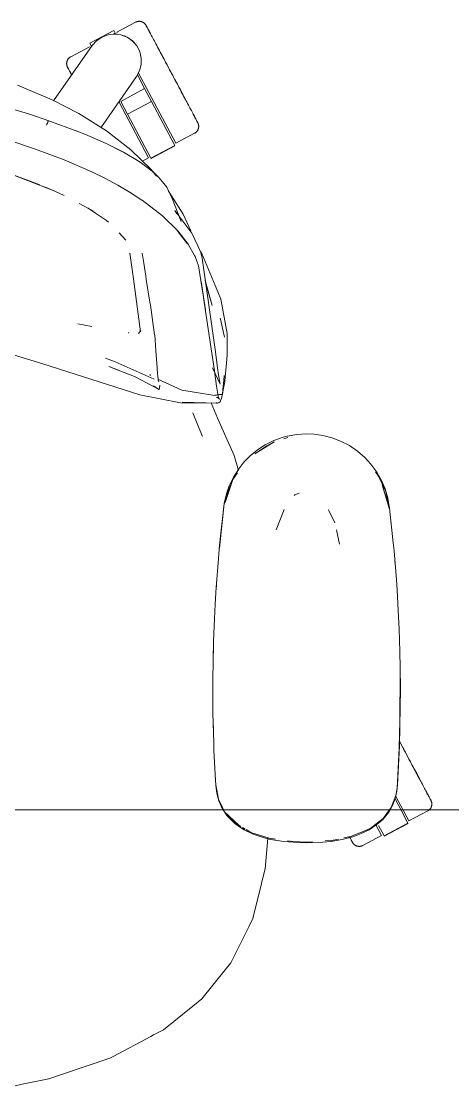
# Model space of a CAD drawing. Header units: millimetres. Extents: x 155927 to 317870, y -36033 to 97293.
# Drawn here: x 172136 to 172359, y 24986 to 25535 of the extents above; entities that cross this region are included whole.
import ezdxf

# ---------------------------------------------------------------- set-up
doc = ezdxf.new("R2010")
doc.units = ezdxf.units.MM
doc.header["$MEASUREMENT"] = 0
doc.layers.add('G-IMPT', color=8, linetype='CONTINUOUS', lineweight=9)
doc.layers.add('I-FURN', color=8, linetype='CONTINUOUS', lineweight=9)

msp = doc.modelspace()

# ---------------------------------------------------------------- linework, layer by layer
at = {"layer": 'G-IMPT'}
for p, q in [((172133.73, 25502.47), (172151.71, 25494.95)), ((172108.65, 25496.62), (172139.48, 25487.68)), ((172165.48, 25487.86), (172151.71, 25494.95)), ((172139.48, 25487.68), (172143.09, 25486.48)), ((172150.02, 25484.08), (172143.09, 25486.48)), ((172149.24, 25482.85), (172149.62, 25483.67)), ((172149.24, 25482.85), (172149.52, 25483.49)), ((172149.52, 25483.49), (172149.62, 25483.67)), ((172149.89, 25484.08), (172149.62, 25483.67)), ((172149.62, 25483.67), (172149.84, 25484.07)), ((172149.89, 25484.08), (172149.84, 25484.07)), ((172150.02, 25484.11), (172149.89, 25484.08)), ((172149.89, 25484.08), (172150.02, 25484.08)), ((172164.98, 25478.54), (172150.02, 25484.11)), ((172179.78, 25478.89), (172165.48, 25487.86)), ((172149.24, 25482.85), (172148.81, 25481.79)), ((172148.81, 25481.79), (172149.04, 25482.38)), ((172149.24, 25482.85), (172149.04, 25482.38)), ((172168.66, 25477.06), (172164.98, 25478.54)), ((172179.78, 25478.89), (172192.38, 25469.08)), ((172128.22, 25474.38), (172143.13, 25469.37)), ((172179.62, 25472.29), (172168.66, 25477.06)), ((172158.01, 25463.91), (172143.13, 25469.37)), ((172180.06, 25472.07), (172179.62, 25472.29)), ((172179.62, 25472.29), (172188.67, 25467.76)), ((172179.62, 25472.29), (172188.07, 25468.07)), ((172180.06, 25472.07), (172188.67, 25467.76)), ((172188.67, 25467.76), (172188.07, 25468.07)), ((172188.67, 25467.76), (172196.67, 25463.03)), ((172202.67, 25459.12), (172192.38, 25469.08)), ((172158.01, 25463.91), (172172.24, 25457.74)), ((172197.96, 25462.17), (172196.67, 25463.03)), ((172204.09, 25457.45), (172197.96, 25462.17)), ((172126.88, 25457.78), (172145.28, 25450.96)), ((172126.88, 25457.78), (172144.32, 25451.07)), ((172178.96, 25454.35), (172172.24, 25457.74)), ((172205.67, 25455.45), (172202.67, 25459.12)), ((172204.09, 25457.45), (172207.12, 25454.56)), ((172144.32, 25451.07), (172146.05, 25450.4)), ((172153.13, 25447.68), (172146.05, 25450.4)), ((172178.96, 25454.35), (172185.76, 25450.78)), ((172191.98, 25447.01), (172185.76, 25450.78)), ((172210.98, 25449.69), (172207.12, 25454.56)), ((172153.13, 25447.68), (172147.69, 25449.99)), ((172157.98, 25445.49), (172153.13, 25447.68)), ((172191.98, 25447.01), (172198.08, 25443.13)), ((172211.59, 25448.56), (172210.98, 25449.69)), ((172211.59, 25448.56), (172212.77, 25446.12)), ((172212.29, 25447.2), (172211.78, 25447.97)), ((172212.29, 25447.2), (172219.41, 25435.75)), ((172212.77, 25446.12), (172213.84, 25443.89)), ((172165.7, 25441.27), (172173.13, 25437.43)), ((172198.34, 25442.96), (172198.08, 25443.13)), ((172208.77, 25434.94), (172198.34, 25442.96)), ((172218.35, 25431.98), (172213.84, 25443.89)), ((172170.35, 25438.93), (172174.11, 25436.37)), ((172170.35, 25438.93), (172173.13, 25437.43)), ((172174.11, 25436.37), (172174.69, 25435.98)), ((172174.69, 25435.98), (172179.82, 25432.48)), ((172216.67, 25427.2), (172208.77, 25434.94)), ((172215.12, 25437.64), (172224.03, 25425.99)), ((172215.12, 25437.64), (172216.11, 25435.91)), ((172219.41, 25435.75), (172223.39, 25427.12)), ((172179.82, 25432.48), (172180.92, 25431.73)), ((172186.45, 25426.21), (172189.79, 25422.3)), ((172221.77, 25420.46), (172216.37, 25427.41)), ((172216.37, 25427.41), (172219.18, 25423.84)), ((172216.67, 25427.2), (172222.09, 25420.24)), ((172221.77, 25420.46), (172219.18, 25423.84)), ((172224.03, 25425.99), (172227.1, 25419.41)), ((172222.09, 25420.24), (172225.38, 25414.4)), ((172227.1, 25419.41), (172228.67, 25416.05)), ((172193.73, 25402.36), (172191.95, 25415.71)), ((172191.95, 25415.71), (172192.1, 25415.24)), ((172199.09, 25410.55), (172198.34, 25415.62)), ((172225.6, 25413.98), (172225.38, 25414.4)), ((172225.6, 25413.98), (172227.35, 25409.19)), ((172228.38, 25416.66), (172229.15, 25415.49)), ((172229.31, 25413.06), (172228.67, 25416.05)), ((172229.15, 25415.49), (172235.95, 25399.04)), ((172235.99, 25365.84), (172229.31, 25413.06)), ((172199.09, 25410.55), (172200.15, 25403.71)), ((172227.35, 25409.19), (172228.65, 25401.52)), ((172193.73, 25402.36), (172197.47, 25375.02)), ((172200.15, 25403.71), (172200.41, 25402.05)), ((172202.28, 25390.28), (172200.41, 25402.05)), ((172230.95, 25386.36), (172228.65, 25401.52)), ((172230.95, 25386.36), (172228.71, 25400.94)), ((172231.04, 25385.75), (172228.71, 25400.94)), ((172234.44, 25388.64), (172230.93, 25401.58)), ((172234.44, 25388.64), (172231.08, 25400.53)), ((172235.95, 25399.04), (172237.34, 25395.68)), ((172238.93, 25391.82), (172237.34, 25395.68)), ((172202.52, 25388.73), (172202.28, 25390.28)), ((172242.17, 25374.12), (172238.93, 25391.82)), ((172204.73, 25373.51), (172202.52, 25388.73)), ((172231.04, 25385.75), (172235.6, 25354.88)), ((172164.93, 25379.2), (172172.19, 25377.79)), ((172238.72, 25381.56), (172238.56, 25382.14)), ((172240.76, 25372.26), (172238.72, 25381.56)), ((172191.41, 25374.52), (172191.06, 25374.57)), ((172196.35, 25374.17), (172197.6, 25375.73)), ((172197.47, 25375.02), (172197.52, 25375.29)), ((172197.56, 25375.52), (172197.52, 25375.29)), ((172204.73, 25373.51), (172204.74, 25373.43)), ((172204.74, 25373.43), (172205.36, 25365.19)), ((172242.17, 25374.12), (172242.2, 25367.15)), ((172146.82, 25358.48), (172116.84, 25367.66)), ((172206, 25356.34), (172205.36, 25365.19)), ((172235.99, 25365.84), (172237.43, 25355.18)), ((172241.86, 25359.03), (172242.2, 25362.98)), ((172242.2, 25362.98), (172242.2, 25367.15)), ((172146.82, 25358.48), (172197.06, 25342.49)), ((172179.25, 25361.36), (172184.24, 25359.47)), ((172185.87, 25355.17), (172180.98, 25357.19)), ((172180.98, 25357.19), (172186.08, 25355.16)), ((172186.08, 25355.16), (172181.55, 25356.96)), ((172184.24, 25359.47), (172204.4, 25350.54)), ((172241.86, 25359.03), (172241.05, 25349.7)), ((172194.34, 25351.92), (172185.87, 25355.17)), ((172194.34, 25351.92), (172204.45, 25346.64)), ((172202.23, 25352.92), (172202.5, 25352.48)), ((172206, 25356.34), (172206.25, 25352.93)), ((172206.29, 25352.56), (172206.25, 25352.93)), ((172206.29, 25352.56), (172206.58, 25350.1)), ((172234.61, 25356.43), (172238.62, 25347.99)), ((172235.6, 25354.88), (172236.71, 25347.03)), ((172237.64, 25353.88), (172237.43, 25355.18)), ((172238.47, 25348.86), (172237.64, 25353.88)), ((172240.53, 25349.87), (172240.75, 25352.46)), ((172206.91, 25345.29), (172204.2, 25347.13)), ((172206.91, 25345.29), (172204.45, 25346.64)), ((172218.72, 25344.93), (172206.37, 25350.54)), ((172206.58, 25350.1), (172206.6, 25350.04)), ((172206.87, 25349.27), (172206.6, 25350.04)), ((172207.19, 25346), (172207.04, 25345.31)), ((172207.35, 25347.53), (172207.19, 25346)), ((172237.82, 25340.76), (172236.71, 25347.03)), ((172238.62, 25347.99), (172238.47, 25348.86)), ((172240.53, 25349.87), (172240.02, 25345.18)), ((172240.2, 25344.98), (172241.01, 25349.23)), ((172241.05, 25349.7), (172241.01, 25349.23)), ((172197.06, 25342.49), (172218.02, 25338.3)), ((172206.91, 25345.29), (172206.74, 25345.25)), ((172207.04, 25345.31), (172206.91, 25345.29)), ((172218.72, 25344.93), (172235.76, 25342.21)), ((172239.34, 25342.9), (172235.76, 25342.21)), ((172239.34, 25342.9), (172235.8, 25342.27)), ((172235.8, 25342.27), (172239.76, 25342.66)), ((172237.27, 25341.1), (172236.77, 25341.18)), ((172237.27, 25341.1), (172237.81, 25340.78)), ((172237.65, 25341.38), (172238.21, 25340.28)), ((172237.65, 25341.38), (172237.82, 25340.76)), ((172237.81, 25340.78), (172238.21, 25340.28)), ((172239.4, 25341.29), (172238.85, 25339.43)), ((172239.94, 25344.57), (172239.4, 25341.29)), ((172240.2, 25344.98), (172239.76, 25342.66)), ((172239.94, 25344.57), (172240.02, 25345.18)), ((172218.02, 25338.3), (172236.88, 25338.25)), ((172218.9, 25338.73), (172237.35, 25338.15)), ((172218.9, 25338.73), (172236.88, 25338.25)), ((172237.48, 25330.09), (172233.91, 25338.26)), ((172237.47, 25338.12), (172236.6, 25338.31)), ((172236.6, 25338.31), (172236.71, 25338.29)), ((172236.88, 25338.25), (172236.71, 25338.29)), ((172237.35, 25338.15), (172236.88, 25338.25)), ((172237.47, 25338.12), (172238.04, 25338.52)), ((172238.53, 25338.89), (172238.04, 25338.52)), ((172238.53, 25338.89), (172238.85, 25339.43)), ((172224.45, 25333.15), (172229.37, 25321.3)), ((172240.9, 25322.26), (172237.48, 25330.09)), ((172229.48, 25321.03), (172229.37, 25321.3)), ((172245.76, 25311.13), (172240.9, 25322.26)), ((172266.4, 25318.91), (172261.9, 25316.66)), ((172266.4, 25318.91), (172271.18, 25320.62)), ((172273.31, 25321.18), (172271.18, 25320.62)), ((172271.61, 25319.82), (172273.64, 25320.44)), ((172278.26, 25322.06), (172273.31, 25321.18)), ((172283.3, 25322.36), (172278.26, 25322.06)), ((172283.3, 25322.36), (172287.14, 25322.19)), ((172291.66, 25321.54), (172287.14, 25322.19)), ((172291.66, 25321.54), (172296.52, 25320.28)), ((172301.23, 25318.44), (172296.52, 25320.28)), ((172305.4, 25316.25), (172301.23, 25318.44)), ((172254.37, 25311.21), (172258.35, 25314.4)), ((172266.5, 25318.26), (172256.55, 25311.94)), ((172262.82, 25316.1), (172256.55, 25311.94)), ((172261.9, 25316.66), (172258.35, 25314.4)), ((172266.5, 25318.26), (172262.82, 25316.1)), ((172305.4, 25316.25), (172309.57, 25313.42)), ((172309.57, 25313.42), (172313.4, 25310.1)), ((172245.76, 25311.13), (172248.01, 25303.31)), ((172250.82, 25307.6), (172248.2, 25304.3)), ((172254.37, 25311.21), (172250.82, 25307.6)), ((172316.57, 25306.66), (172313.4, 25310.1)), ((172245.08, 25298.65), (172247.5, 25302.23)), ((172245.47, 25299.97), (172248.2, 25304.3)), ((172316.57, 25306.66), (172319.56, 25302.58)), ((172318.87, 25302.62), (172320.47, 25300.51)), ((172322.07, 25298.14), (172319.56, 25302.58)), ((172245.08, 25298.65), (172241.26, 25286.79)), ((172241.47, 25289.43), (172245.08, 25298.65)), ((172245.47, 25299.97), (172243.28, 25295.39)), ((172245.08, 25298.65), (172244.18, 25295.94)), ((172324.2, 25292.45), (172320.47, 25300.51)), ((172322.07, 25298.14), (172323.89, 25293.9)), ((172240.68, 25286.3), (172241.83, 25291.26)), ((172244.18, 25295.94), (172241.26, 25286.79)), ((172243.28, 25295.39), (172241.83, 25291.26)), ((172279.47, 25291.74), (172277.25, 25290.73)), ((172326.25, 25283.48), (172322.42, 25295.94)), ((172322.42, 25295.94), (172325.33, 25286.79)), ((172323.89, 25293.9), (172325.35, 25289.04)), ((172324.2, 25292.45), (172326.12, 25284.04)), ((172240.68, 25286.3), (172238.22, 25263.34)), ((172240.68, 25286.3), (172238.32, 25264.86)), ((172240.68, 25286.3), (172240.34, 25283.48)), ((172240.89, 25286.37), (172241.47, 25289.43)), ((172277.25, 25290.73), (172276.8, 25290.43)), ((172326.25, 25283.48), (172325.33, 25286.79)), ((172326.25, 25283.99), (172325.35, 25289.04)), ((172238.22, 25263.34), (172240.34, 25283.48)), ((172267.58, 25272.78), (172271.72, 25283.2)), ((172294.67, 25283.11), (172297.94, 25276.33)), ((172328.15, 25266.07), (172326.25, 25283.99)), ((172300.28, 25265.28), (172298.7, 25272.71)), ((172238.32, 25264.86), (172237.34, 25253.46)), ((172328.5, 25261.94), (172328.15, 25266.07)), ((172329.75, 25246.88), (172328.5, 25261.94)), ((172236.61, 25243.18), (172237.34, 25253.46)), ((172329.09, 25255.06), (172328.93, 25256.74)), ((172236.61, 25243.18), (172236.05, 25234.3)), ((172236.75, 25245.22), (172236.66, 25243.31)), ((172236.75, 25245.22), (172236.88, 25246.64)), ((172329.75, 25246.88), (172330.07, 25241.79)), ((172330.07, 25241.79), (172330.88, 25227.65)), ((172235.51, 25223), (172236.05, 25234.3)), ((172331.14, 25221.63), (172330.88, 25227.65)), ((172235.51, 25223), (172235.22, 25215.12)), ((172331.14, 25221.63), (172331.52, 25209.87)), ((172234.92, 25202.81), (172235.22, 25215.12)), ((172331.28, 25216.74), (172331.39, 25214.81)), ((172331.39, 25214.81), (172331.4, 25213.31)), ((172235.14, 25211.25), (172235.06, 25209.59)), ((172235.06, 25209.59), (172235.06, 25207.51)), ((172331.69, 25201.45), (172331.52, 25209.87)), ((172234.92, 25202.81), (172234.85, 25197.34)), ((172331.69, 25201.45), (172331.57, 25171.43)), ((172331.69, 25201.45), (172331.73, 25181.27)), ((172331.69, 25201.45), (172331.78, 25190.66)), ((172234.84, 25182.63), (172234.85, 25197.34)), ((172331.57, 25171.43), (172331.78, 25190.66)), ((172234.89, 25178.12), (172234.84, 25182.63)), ((172331.73, 25181.27), (172331.23, 25159.87)), ((172331.73, 25181.27), (172331.27, 25161.08)), ((172331.73, 25181.27), (172331.57, 25171.43)), ((172331.69, 25181.76), (172331.71, 25179.23)), ((172234.89, 25178.12), (172235.27, 25162.45)), ((172331.71, 25179.23), (172331.64, 25177.32)), ((172235.07, 25171.39), (172235.07, 25169.17)), ((172331.57, 25171.43), (172331.23, 25159.87)), ((172235.22, 25165.85), (172235.07, 25169.17)), ((172235.27, 25162.45), (172235.4, 25158.9)), ((172331.27, 25161.08), (172330.18, 25139.3)), ((172331.23, 25159.87), (172330.18, 25139.3)), ((172331.27, 25161.08), (172330.3, 25140.9)), ((172331.23, 25159.87), (172331.27, 25161.08)), ((172236.01, 25146.34), (172235.4, 25158.9)), ((172236.01, 25146.34), (172236.3, 25140.68)), ((172330.38, 25143.14), (172330.3, 25140.9)), ((172237.67, 25133.56), (172236.3, 25140.9)), ((172236.3, 25140.68), (172236.8, 25136.67)), ((172329.47, 25135.43), (172330.05, 25139.28)), ((172329.49, 25135.25), (172329.93, 25137.65)), ((172330.18, 25139.3), (172329.93, 25137.65)), ((172330.18, 25139.3), (172330.3, 25140.9)), ((172236.8, 25136.67), (172237.86, 25132.71)), ((172239.77, 25129.3), (172237.67, 25133.56)), ((172239.85, 25128.39), (172237.86, 25132.71)), ((172329.47, 25135.43), (172327.06, 25129.24)), ((172327.72, 25130.27), (172329.12, 25133.91)), ((172329.49, 25135.25), (172329.12, 25133.91)), ((172239.77, 25129.3), (172240.4, 25128.03)), ((172240.1, 25128.03), (172242.05, 25125.17)), ((172240.87, 25127.06), (172243.11, 25124.65)), ((172248.26, 25120.16), (172240.87, 25127.06)), ((172246.18, 25121.35), (172240.87, 25127.06)), ((172325.77, 25126.83), (172322.69, 25123.09)), ((172326.16, 25128.03), (172322.89, 25123.61)), ((172326.45, 25128.03), (172325.77, 25126.83)), ((172327.06, 25129.24), (172326.16, 25128.03)), ((172327.72, 25130.27), (172326.45, 25128.03)), ((172243.19, 25123.85), (172242.05, 25125.17)), ((172246.64, 25121.57), (172243.11, 25124.65)), ((172243.19, 25123.85), (172246.23, 25120.98)), ((172249.33, 25119.47), (172246.18, 25121.35)), ((172246.23, 25120.98), (172249.69, 25118.54)), ((172248.26, 25120.16), (172246.79, 25121.44)), ((172315.6, 25117.77), (172319.65, 25120.42)), ((172322.89, 25123.61), (172316.1, 25118.4)), ((172319.65, 25120.42), (172322.69, 25123.09)), ((172251.06, 25117.73), (172249.69, 25118.54)), ((172251.56, 25118.14), (172250.12, 25119)), ((172255.7, 25115.53), (172251.06, 25117.73)), ((172254.48, 25116.39), (172252.03, 25117.86)), ((172263.87, 25113.36), (172254.48, 25116.39)), ((172260.78, 25113.79), (172255.7, 25115.53)), ((172306.08, 25114.23), (172311.71, 25116.56)), ((172307.2, 25114.2), (172311.53, 25115.79)), ((172315.6, 25117.77), (172311.53, 25115.79)), ((172316.1, 25118.4), (172311.71, 25116.56)), ((172260.78, 25113.79), (172264.71, 25112.81)), ((172263.25, 25113.49), (172261.81, 25097.61)), ((172267.16, 25112.9), (172263.87, 25113.36)), ((172264.71, 25112.81), (172271.47, 25111.69)), ((172278.79, 25111.12), (172271.47, 25111.69)), ((172276.13, 25111.63), (172273.35, 25112.03)), ((172276.13, 25111.63), (172283.3, 25111.4)), ((172278.79, 25111.12), (172283.3, 25111.03)), ((172286.4, 25111.59), (172283.3, 25111.4)), ((172283.3, 25111.03), (172289.63, 25111.21)), ((172295.78, 25111.77), (172289.63, 25111.21)), ((172296.12, 25112.19), (172292.92, 25111.99)), ((172295.78, 25111.77), (172301.72, 25112.77)), ((172299.87, 25112.96), (172296.12, 25112.19)), ((172307.2, 25114.2), (172301.72, 25112.77)), ((172306.08, 25114.23), (172302.62, 25113.52)), ((172261.81, 25097.61), (172260.51, 25092.32)), ((172255.52, 25072.01), (172259.93, 25089.95)), ((172259.93, 25089.95), (172260.51, 25092.32)), ((172253.37, 25067.65), (172255.52, 25072.01)), ((172253.37, 25067.65), (172247.73, 25056.18)), ((172244.2, 25049.01), (172247.73, 25056.18)), ((172241.23, 25045.36), (172244.2, 25049.01)), ((172241.23, 25045.36), (172229.06, 25030.41)), ((172229.06, 25030.41), (172224.4, 25026.65)), ((172209.26, 25014.44), (172224.4, 25026.65)), ((172202.76, 25011.01), (172183.25, 25000.71)), ((172202.76, 25011.01), (172204.13, 25011.74)), ((172209.26, 25014.44), (172204.13, 25011.74)), ((172157.5, 24991.69), (172181.59, 24999.84)), ((172183.25, 25000.71), (172181.59, 24999.84)), ((172136.24, 24986.3), (172150.06, 24989.17)), ((172157.5, 24991.69), (172150.06, 24989.17)), ((172132.56, 24985.54), (172136.24, 24986.3))]:
    msp.add_line(p, q, dxfattribs=at)
at = {"layer": 'I-FURN'}
for p, q in [((172194.85, 25534.99), (172185.17, 25529.84)), ((172194.85, 25534.99), (172194.99, 25535.06)), ((172194.99, 25535.06), (172195.14, 25535.13)), ((172195.14, 25535.13), (172195.29, 25535.19)), ((172195.29, 25535.19), (172195.44, 25535.24)), ((172195.44, 25535.24), (172195.6, 25535.29)), ((172195.6, 25535.29), (172195.75, 25535.34)), ((172195.75, 25535.34), (172195.91, 25535.37)), ((172195.91, 25535.37), (172196.07, 25535.4)), ((172196.07, 25535.4), (172196.23, 25535.43)), ((172196.23, 25535.43), (172196.39, 25535.44)), ((172196.39, 25535.44), (172196.55, 25535.45)), ((172196.55, 25535.45), (172196.71, 25535.46)), ((172196.71, 25535.46), (172196.87, 25535.46)), ((172196.87, 25535.46), (172197.03, 25535.45)), ((172197.03, 25535.45), (172197.19, 25535.43)), ((172197.19, 25535.43), (172197.35, 25535.41)), ((172197.35, 25535.41), (172197.51, 25535.39)), ((172197.51, 25535.39), (172197.67, 25535.35)), ((172197.67, 25535.35), (172197.82, 25535.31)), ((172197.82, 25535.31), (172197.98, 25535.27)), ((172197.98, 25535.27), (172198.13, 25535.21)), ((172198.13, 25535.21), (172198.28, 25535.15)), ((172198.28, 25535.15), (172198.43, 25535.09)), ((172198.43, 25535.09), (172198.57, 25535.02)), ((172198.57, 25535.02), (172198.72, 25534.94)), ((172198.72, 25534.94), (172198.85, 25534.86)), ((172198.85, 25534.86), (172198.99, 25534.78)), ((172198.99, 25534.78), (172199.12, 25534.68)), ((172199.12, 25534.68), (172199.25, 25534.58)), ((172199.25, 25534.58), (172199.37, 25534.48)), ((172199.37, 25534.48), (172199.49, 25534.37)), ((172199.49, 25534.37), (172199.61, 25534.26)), ((172199.61, 25534.26), (172199.72, 25534.15)), ((172199.72, 25534.15), (172199.83, 25534.02)), ((172199.83, 25534.02), (172199.93, 25533.9)), ((172199.93, 25533.9), (172200.02, 25533.77)), ((172200.02, 25533.77), (172200.12, 25533.64)), ((172200.12, 25533.64), (172200.2, 25533.5)), ((172200.2, 25533.5), (172200.28, 25533.36)), ((172200.28, 25533.36), (172200.3, 25533.32)), ((172200.3, 25533.32), (172200.31, 25533.3)), ((172200.33, 25533.27), (172200.3, 25533.32)), ((172200.3, 25533.32), (172200.3, 25533.32)), ((172200.31, 25533.3), (172200.34, 25533.24)), ((172200.37, 25533.19), (172200.33, 25533.27)), ((172200.34, 25533.24), (172200.4, 25533.14)), ((172200.44, 25533.07), (172200.37, 25533.19)), ((172200.4, 25533.14), (172200.47, 25533)), ((172200.52, 25532.91), (172200.44, 25533.07)), ((172200.47, 25533), (172200.57, 25532.82)), ((172200.63, 25532.71), (172200.52, 25532.91)), ((172183.6, 25530.65), (172171.24, 25524.08)), ((172177.44, 25527.33), (172180.61, 25528.5)), ((172180.61, 25528.5), (172183.96, 25528.88)), ((172183.59, 25528.85), (172184.34, 25529.25)), ((172183.6, 25530.65), (172184.34, 25529.25)), ((172183.96, 25528.88), (172187.3, 25528.46)), ((172184.34, 25529.25), (172184.3, 25529.34)), ((172185.37, 25529.46), (172185.17, 25529.84)), ((172187.3, 25528.46), (172190.45, 25527.24)), ((172200.57, 25532.82), (172200.68, 25532.6)), ((172200.76, 25532.47), (172200.63, 25532.71)), ((172200.68, 25532.6), (172200.82, 25532.34)), ((172200.9, 25532.19), (172200.76, 25532.47)), ((172200.82, 25532.34), (172200.98, 25532.05)), ((172201.07, 25531.87), (172200.9, 25532.19)), ((172200.98, 25532.05), (172201.16, 25531.71)), ((172201.26, 25531.51), (172201.07, 25531.87)), ((172201.16, 25531.71), (172201.36, 25531.34)), ((172201.47, 25531.12), (172201.26, 25531.51)), ((172201.36, 25531.34), (172201.57, 25530.93)), ((172201.7, 25530.69), (172201.47, 25531.12)), ((172201.57, 25530.93), (172201.81, 25530.48)), ((172201.95, 25530.22), (172201.7, 25530.69)), ((172201.81, 25530.48), (172202.07, 25530)), ((172202.21, 25529.72), (172201.95, 25530.22)), ((172202.07, 25530), (172202.34, 25529.48)), ((172202.5, 25529.19), (172202.21, 25529.72)), ((172202.34, 25529.48), (172202.64, 25528.93)), ((172202.8, 25528.62), (172202.5, 25529.19)), ((172202.64, 25528.93), (172202.95, 25528.35)), ((172203.12, 25528.02), (172202.8, 25528.62)), ((172203.46, 25527.38), (172203.12, 25528.02)), ((172203.81, 25526.72), (172203.46, 25527.38)), ((172152.38, 25494.33), (172172.4, 25522.92)), ((172171.04, 25522.33), (172161.35, 25517.18)), ((172171.98, 25522.68), (172171.24, 25524.08)), ((172171.94, 25522.77), (172171.98, 25522.68)), ((172172.4, 25522.92), (172174.65, 25525.43)), ((172174.65, 25525.43), (172177.44, 25527.33)), ((172190.45, 25527.24), (172193.21, 25525.3)), ((172194.07, 25524.47), (172191.29, 25526.76)), ((172193.21, 25525.3), (172195.43, 25522.76)), ((172195.23, 25523.05), (172194.07, 25524.47)), ((172195.43, 25522.76), (172196.98, 25519.77)), ((172204.18, 25526.03), (172203.81, 25526.72)), ((172204.56, 25525.3), (172204.18, 25526.03)), ((172204.96, 25524.55), (172204.56, 25525.3)), ((172205.38, 25523.78), (172204.96, 25524.55)), ((172205.8, 25522.98), (172205.38, 25523.78)), ((172206.24, 25522.15), (172205.8, 25522.98)), ((172206.69, 25521.31), (172206.24, 25522.15)), ((172160.19, 25516.25), (172160.3, 25516.37)), ((172160.3, 25516.37), (172160.41, 25516.48)), ((172160.41, 25516.48), (172160.53, 25516.6)), ((172160.53, 25516.6), (172160.65, 25516.7)), ((172160.65, 25516.7), (172160.78, 25516.8)), ((172160.78, 25516.8), (172160.9, 25516.9)), ((172160.9, 25516.9), (172161.04, 25516.99)), ((172161.04, 25516.99), (172161.17, 25517.08)), ((172161.17, 25517.08), (172161.31, 25517.16)), ((172161.31, 25517.16), (172161.35, 25517.18)), ((172196.98, 25519.77), (172197.76, 25516.49)), ((172197.76, 25516.49), (172197.74, 25513.11)), ((172207.15, 25520.44), (172206.69, 25521.31)), ((172207.62, 25519.55), (172207.15, 25520.44)), ((172208.11, 25518.64), (172207.62, 25519.55)), ((172207.84, 25519.14), (172208.33, 25518.22)), ((172208.6, 25517.72), (172208.11, 25518.64)), ((172208.33, 25518.22), (172208.82, 25517.29)), ((172209.09, 25516.78), (172208.6, 25517.72)), ((172208.82, 25517.29), (172209.33, 25516.35)), ((172209.6, 25515.83), (172209.09, 25516.78)), ((172159.21, 25513.58), (172159.22, 25513.74)), ((172159.22, 25513.42), (172159.21, 25513.58)), ((172159.22, 25513.9), (172159.24, 25514.07)), ((172159.22, 25513.74), (172159.22, 25513.9)), ((172159.23, 25513.26), (172159.22, 25513.42)), ((172159.25, 25513.1), (172159.23, 25513.26)), ((172159.24, 25514.07), (172159.26, 25514.23)), ((172159.27, 25512.94), (172159.25, 25513.1)), ((172159.26, 25514.23), (172159.29, 25514.38)), ((172159.3, 25512.78), (172159.27, 25512.94)), ((172159.29, 25514.38), (172159.32, 25514.54)), ((172159.34, 25512.63), (172159.3, 25512.78)), ((172159.32, 25514.54), (172159.36, 25514.7)), ((172159.38, 25512.47), (172159.34, 25512.63)), ((172159.36, 25514.7), (172159.41, 25514.85)), ((172159.43, 25512.32), (172159.38, 25512.47)), ((172159.41, 25514.85), (172159.46, 25515)), ((172159.49, 25512.17), (172159.43, 25512.32)), ((172159.46, 25515), (172159.52, 25515.15)), ((172159.55, 25512.02), (172159.49, 25512.17)), ((172159.52, 25515.15), (172159.58, 25515.3)), ((172159.61, 25511.87), (172159.55, 25512.02)), ((172159.58, 25515.3), (172159.65, 25515.45)), ((172159.69, 25511.73), (172159.61, 25511.87)), ((172159.65, 25515.45), (172159.73, 25515.59)), ((172159.69, 25511.72), (172159.69, 25511.73)), ((172159.69, 25511.73), (172159.7, 25511.71)), ((172159.71, 25511.68), (172159.69, 25511.72)), ((172159.7, 25511.71), (172159.73, 25511.65)), ((172159.75, 25511.6), (172159.71, 25511.68)), ((172159.73, 25515.59), (172159.81, 25515.73)), ((172159.73, 25511.65), (172159.78, 25511.54)), ((172159.82, 25511.47), (172159.75, 25511.6)), ((172159.78, 25511.54), (172159.86, 25511.4)), ((172159.81, 25515.73), (172159.9, 25515.86)), ((172159.91, 25511.31), (172159.82, 25511.47)), ((172159.86, 25511.4), (172159.95, 25511.22)), ((172159.9, 25515.86), (172159.99, 25516)), ((172160.01, 25511.11), (172159.91, 25511.31)), ((172159.95, 25511.22), (172160.07, 25511.01)), ((172159.99, 25516), (172160.09, 25516.12)), ((172160.14, 25510.87), (172160.01, 25511.11)), ((172160.07, 25511.01), (172160.21, 25510.75)), ((172160.09, 25516.12), (172160.19, 25516.25)), ((172160.29, 25510.59), (172160.14, 25510.87)), ((172197.74, 25513.11), (172196.91, 25509.84)), ((172209.33, 25516.35), (172209.84, 25515.39)), ((172210.11, 25514.87), (172209.6, 25515.83)), ((172209.84, 25515.39), (172210.35, 25514.42)), ((172210.63, 25513.9), (172210.11, 25514.87)), ((172210.35, 25514.42), (172210.87, 25513.44)), ((172211.15, 25512.91), (172210.63, 25513.9)), ((172210.87, 25513.44), (172211.4, 25512.46)), ((172211.68, 25511.92), (172211.15, 25512.91)), ((172211.4, 25512.46), (172211.92, 25511.46)), ((172212.21, 25510.92), (172211.68, 25511.92)), ((172211.92, 25511.46), (172212.46, 25510.46)), ((172212.74, 25509.92), (172212.21, 25510.92)), ((172160.21, 25510.75), (172160.36, 25510.45)), ((172160.46, 25510.27), (172160.29, 25510.59)), ((172160.36, 25510.45), (172160.54, 25510.11)), ((172160.65, 25509.92), (172160.46, 25510.27)), ((172160.54, 25510.11), (172160.74, 25509.74)), ((172160.86, 25509.52), (172160.65, 25509.92)), ((172160.74, 25509.74), (172160.96, 25509.33)), ((172161.08, 25509.09), (172160.86, 25509.52)), ((172160.96, 25509.33), (172161.2, 25508.88)), ((172161.33, 25508.63), (172161.08, 25509.09)), ((172161.2, 25508.88), (172161.45, 25508.4)), ((172161.6, 25508.13), (172161.33, 25508.63)), ((172161.45, 25508.4), (172161.73, 25507.89)), ((172161.88, 25507.59), (172161.6, 25508.13)), ((172195.33, 25506.87), (172176.82, 25480.43)), ((172196.91, 25509.84), (172195.33, 25506.87)), ((172195.79, 25507.73), (172199.54, 25500.67)), ((172215.68, 25472.45), (172196.22, 25509.05)), ((172212.46, 25510.46), (172212.99, 25509.46)), ((172213.28, 25508.92), (172212.74, 25509.92)), ((172212.99, 25509.46), (172213.52, 25508.46)), ((172213.81, 25507.91), (172213.28, 25508.92)), ((172213.52, 25508.46), (172214.06, 25507.45)), ((172214.35, 25506.91), (172213.81, 25507.91)), ((172214.06, 25507.45), (172214.59, 25506.45)), ((172214.88, 25505.9), (172214.35, 25506.91)), ((172214.59, 25506.45), (172215.12, 25505.44)), ((172215.41, 25504.91), (172214.88, 25505.9)), ((172215.12, 25505.44), (172215.65, 25504.45)), ((172199.54, 25500.67), (172187.18, 25494.1)), ((172199.54, 25500.67), (172203.07, 25494.03)), ((172215.94, 25503.91), (172215.41, 25504.91)), ((172215.65, 25504.45), (172216.18, 25503.46)), ((172216.46, 25502.92), (172215.94, 25503.91)), ((172216.18, 25503.46), (172216.7, 25502.47)), ((172216.98, 25501.95), (172216.46, 25502.92)), ((172216.7, 25502.47), (172217.22, 25501.5)), ((172217.5, 25500.98), (172216.98, 25501.95)), ((172217.22, 25501.5), (172217.73, 25500.53)), ((172218.01, 25500.02), (172217.5, 25500.98)), ((172217.73, 25500.53), (172218.24, 25499.58)), ((172218.51, 25499.08), (172218.01, 25500.02)), ((172218.24, 25499.58), (172218.74, 25498.65)), ((172219, 25498.15), (172218.51, 25499.08)), ((172218.74, 25498.65), (172219.23, 25497.72)), ((172219.49, 25497.23), (172219, 25498.15)), ((172219.23, 25497.72), (172219.71, 25496.82)), ((172219.97, 25496.34), (172219.49, 25497.23)), ((172219.71, 25496.82), (172220.18, 25495.93)), ((172220.43, 25495.46), (172219.97, 25496.34)), ((172220.18, 25495.93), (172220.64, 25495.06)), ((172220.89, 25494.6), (172220.43, 25495.46)), ((172220.64, 25495.06), (172221.09, 25494.22)), ((172221.33, 25493.77), (172220.89, 25494.6)), ((172201.55, 25464.93), (172186.3, 25493.63)), ((172190.71, 25487.46), (172187.18, 25494.1)), ((172203.07, 25494.03), (172190.71, 25487.46)), ((172203.07, 25494.03), (172215.15, 25471.32)), ((172221.76, 25492.96), (172221.33, 25493.77)), ((172222.18, 25492.17), (172221.76, 25492.96)), ((172222.59, 25491.41), (172222.18, 25492.17)), ((172222.98, 25490.67), (172222.59, 25491.41)), ((172223.36, 25489.96), (172222.98, 25490.67)), ((172223.72, 25489.29), (172223.36, 25489.96)), ((172224.06, 25488.64), (172223.72, 25489.29)), ((172202.78, 25464.75), (172190.71, 25487.46)), ((172224.39, 25488.02), (172224.06, 25488.64)), ((172224.7, 25487.44), (172224.39, 25488.02)), ((172224.53, 25487.75), (172224.84, 25487.18)), ((172224.99, 25486.89), (172224.7, 25487.44)), ((172224.84, 25487.18), (172225.12, 25486.64)), ((172225.27, 25486.37), (172224.99, 25486.89)), ((172225.12, 25486.64), (172225.39, 25486.14)), ((172225.52, 25485.89), (172225.27, 25486.37)), ((172225.39, 25486.14), (172225.63, 25485.68)), ((172225.76, 25485.44), (172225.52, 25485.89)), ((172225.63, 25485.68), (172225.86, 25485.25)), ((172225.98, 25485.03), (172225.76, 25485.44)), ((172225.86, 25485.25), (172226.07, 25484.85)), ((172226.18, 25484.66), (172225.98, 25485.03)), ((172226.07, 25484.85), (172226.26, 25484.5)), ((172226.35, 25484.32), (172226.18, 25484.66)), ((172226.26, 25484.5), (172226.43, 25484.18)), ((172226.51, 25484.03), (172226.35, 25484.32)), ((172226.43, 25484.18), (172226.58, 25483.9)), ((172226.65, 25483.77), (172226.51, 25484.03)), ((172226.58, 25483.9), (172226.71, 25483.66)), ((172226.77, 25483.55), (172226.65, 25483.77)), ((172226.71, 25483.66), (172226.81, 25483.46)), ((172226.86, 25483.37), (172226.77, 25483.55)), ((172226.81, 25483.46), (172226.9, 25483.3)), ((172226.94, 25483.23), (172226.86, 25483.37)), ((172225.81, 25477.87), (172225.68, 25477.78)), ((172225.94, 25477.97), (172225.81, 25477.87)), ((172226.07, 25478.07), (172225.94, 25477.97)), ((172226.19, 25478.18), (172226.07, 25478.07)), ((172226.31, 25478.29), (172226.19, 25478.18)), ((172226.42, 25478.4), (172226.31, 25478.29)), ((172226.53, 25478.52), (172226.42, 25478.4)), ((172226.63, 25478.65), (172226.53, 25478.52)), ((172226.73, 25478.78), (172226.63, 25478.65)), ((172226.82, 25478.91), (172226.73, 25478.78)), ((172226.91, 25479.04), (172226.82, 25478.91)), ((172226.9, 25483.3), (172226.96, 25483.18)), ((172226.99, 25479.18), (172226.91, 25479.04)), ((172226.99, 25483.13), (172226.94, 25483.23)), ((172226.96, 25483.18), (172227.01, 25483.09)), ((172227.02, 25483.07), (172226.99, 25483.13)), ((172227.07, 25479.32), (172226.99, 25479.18)), ((172227.01, 25483.09), (172227.03, 25483.05)), ((172227.03, 25483.05), (172227.02, 25483.07)), ((172227.03, 25483.05), (172227.11, 25482.9)), ((172227.03, 25483.05), (172227.03, 25483.05)), ((172227.14, 25479.47), (172227.07, 25479.32)), ((172227.11, 25482.9), (172227.17, 25482.76)), ((172227.2, 25479.62), (172227.14, 25479.47)), ((172227.17, 25482.76), (172227.23, 25482.61)), ((172227.26, 25479.77), (172227.2, 25479.62)), ((172227.23, 25482.61), (172227.29, 25482.46)), ((172227.31, 25479.92), (172227.26, 25479.77)), ((172227.29, 25482.46), (172227.34, 25482.3)), ((172227.36, 25480.07), (172227.31, 25479.92)), ((172227.34, 25482.3), (172227.38, 25482.15)), ((172227.4, 25480.23), (172227.36, 25480.07)), ((172227.38, 25482.15), (172227.42, 25481.99)), ((172227.43, 25480.39), (172227.4, 25480.23)), ((172227.42, 25481.99), (172227.45, 25481.83)), ((172227.46, 25480.55), (172227.43, 25480.39)), ((172227.45, 25481.83), (172227.47, 25481.67)), ((172227.48, 25480.71), (172227.46, 25480.55)), ((172227.47, 25481.67), (172227.49, 25481.51)), ((172227.49, 25480.87), (172227.48, 25480.71)), ((172227.49, 25481.51), (172227.5, 25481.35)), ((172227.5, 25481.03), (172227.49, 25480.87)), ((172227.5, 25481.35), (172227.5, 25481.19)), ((172227.5, 25481.19), (172227.5, 25481.03)), ((172215.68, 25472.45), (172225.37, 25477.6)), ((172225.4, 25477.62), (172225.37, 25477.6)), ((172225.54, 25477.7), (172225.4, 25477.62)), ((172225.68, 25477.78), (172225.54, 25477.7)), ((172215.15, 25471.32), (172202.78, 25464.75)), ((172202.88, 25464.58), (172215.24, 25471.15)), ((172198.4, 25463.26), (172201.55, 25464.93)), ((172331.71, 25162.78), (172331.19, 25163.77)), ((172331.43, 25163.31), (172331.96, 25162.33)), ((172332.24, 25161.79), (172331.71, 25162.78)), ((172331.96, 25162.33), (172332.48, 25161.33)), ((172332.77, 25160.79), (172332.24, 25161.79)), ((172332.48, 25161.33), (172333.01, 25160.33)), ((172333.3, 25159.79), (172332.77, 25160.79)), ((172333.01, 25160.33), (172333.55, 25159.33)), ((172333.84, 25158.79), (172333.3, 25159.79)), ((172333.55, 25159.33), (172334.08, 25158.33)), ((172334.37, 25157.78), (172333.84, 25158.79)), ((172334.08, 25158.33), (172334.62, 25157.32)), ((172334.91, 25156.78), (172334.37, 25157.78)), ((172334.62, 25157.32), (172335.15, 25156.32)), ((172335.44, 25155.77), (172334.91, 25156.78)), ((172335.15, 25156.32), (172335.68, 25155.31)), ((172335.97, 25154.78), (172335.44, 25155.77)), ((172335.68, 25155.31), (172336.21, 25154.32)), ((172336.5, 25153.78), (172335.97, 25154.78)), ((172336.21, 25154.32), (172336.74, 25153.33)), ((172337.02, 25152.79), (172336.5, 25153.78)), ((172336.74, 25153.33), (172337.26, 25152.34)), ((172337.54, 25151.82), (172337.02, 25152.79)), ((172337.26, 25152.34), (172337.78, 25151.37)), ((172338.06, 25150.85), (172337.54, 25151.82)), ((172337.78, 25151.37), (172338.29, 25150.4)), ((172338.57, 25149.89), (172338.06, 25150.85)), ((172338.29, 25150.4), (172338.8, 25149.45)), ((172339.07, 25148.95), (172338.57, 25149.89)), ((172338.8, 25149.45), (172339.3, 25148.52)), ((172339.56, 25148.02), (172339.07, 25148.95)), ((172339.3, 25148.52), (172339.79, 25147.59)), ((172340.05, 25147.1), (172339.56, 25148.02)), ((172339.79, 25147.59), (172340.27, 25146.69)), ((172340.53, 25146.21), (172340.05, 25147.1)), ((172340.27, 25146.69), (172340.74, 25145.8)), ((172340.99, 25145.33), (172340.53, 25146.21)), ((172340.74, 25145.8), (172341.2, 25144.93)), ((172341.45, 25144.47), (172340.99, 25145.33)), ((172341.2, 25144.93), (172341.65, 25144.09)), ((172341.89, 25143.64), (172341.45, 25144.47)), ((172342.32, 25142.83), (172341.89, 25143.64)), ((172342.74, 25142.04), (172342.32, 25142.83)), ((172343.15, 25141.28), (172342.74, 25142.04)), ((172343.54, 25140.54), (172343.15, 25141.28)), ((172343.91, 25139.83), (172343.54, 25140.54)), ((172344.28, 25139.16), (172343.91, 25139.83)), ((172344.62, 25138.51), (172344.28, 25139.16)), ((172344.95, 25137.89), (172344.62, 25138.51)), ((172345.26, 25137.31), (172344.95, 25137.89)), ((172345.09, 25137.62), (172345.4, 25137.05)), ((172345.55, 25136.76), (172345.26, 25137.31)), ((172345.4, 25137.05), (172345.68, 25136.51)), ((172329.05, 25133.7), (172332.15, 25127.89)), ((172333.43, 25127.6), (172329.51, 25134.98)), ((172345.83, 25136.24), (172345.55, 25136.76)), ((172345.68, 25136.51), (172345.95, 25136.01)), ((172346.08, 25135.76), (172345.83, 25136.24)), ((172345.95, 25136.01), (172346.19, 25135.55)), ((172346.32, 25135.31), (172346.08, 25135.76)), ((172346.19, 25135.55), (172346.42, 25135.12)), ((172346.54, 25134.9), (172346.32, 25135.31)), ((172346.42, 25135.12), (172346.63, 25134.72)), ((172346.74, 25134.53), (172346.54, 25134.9)), ((172346.63, 25134.72), (172346.82, 25134.37)), ((172346.91, 25134.19), (172346.74, 25134.53)), ((172346.82, 25134.37), (172346.99, 25134.05)), ((172347.07, 25133.9), (172346.91, 25134.19)), ((172346.99, 25134.05), (172347.14, 25133.77)), ((172347.21, 25133.64), (172347.07, 25133.9)), ((172347.14, 25133.77), (172347.27, 25133.53)), ((172347.33, 25133.42), (172347.21, 25133.64)), ((172347.27, 25133.53), (172347.37, 25133.33)), ((172347.42, 25133.24), (172347.33, 25133.42)), ((172347.37, 25133.33), (172347.46, 25133.17)), ((172347.5, 25133.1), (172347.42, 25133.24)), ((172347.46, 25133.17), (172347.52, 25133.05)), ((172347.55, 25133), (172347.5, 25133.1)), ((172347.52, 25133.05), (172347.57, 25132.96)), ((172347.58, 25132.94), (172347.55, 25133)), ((172347.57, 25132.96), (172347.59, 25132.92)), ((172347.59, 25132.92), (172347.58, 25132.94)), ((172347.59, 25132.92), (172347.67, 25132.77)), ((172347.59, 25132.92), (172347.59, 25132.92)), ((172347.67, 25132.77), (172347.73, 25132.63)), ((172347.73, 25132.63), (172347.79, 25132.48)), ((172347.79, 25132.48), (172347.85, 25132.33)), ((172347.85, 25132.33), (172347.9, 25132.17)), ((172347.9, 25132.17), (172347.94, 25132.02)), ((172347.94, 25132.02), (172347.98, 25131.86)), ((172347.98, 25131.86), (172348.01, 25131.7)), ((172348.01, 25131.7), (172348.03, 25131.54)), ((172348.03, 25131.54), (172348.05, 25131.38)), ((172645.49, 25128.03), (171245.49, 25128.03)), ((171245.49, 25128.03), (172645.49, 25128.03)), ((172332.15, 25127.89), (172335.71, 25121.19)), ((172336.24, 25122.32), (172333.43, 25127.6)), ((172336.24, 25122.32), (172345.93, 25127.47)), ((172345.96, 25127.49), (172345.93, 25127.47)), ((172346.1, 25127.57), (172345.96, 25127.49)), ((172346.24, 25127.65), (172346.1, 25127.57)), ((172346.37, 25127.74), (172346.24, 25127.65)), ((172346.5, 25127.84), (172346.37, 25127.74)), ((172346.63, 25127.94), (172346.5, 25127.84)), ((172346.75, 25128.05), (172346.63, 25127.94)), ((172346.87, 25128.16), (172346.75, 25128.05)), ((172346.98, 25128.27), (172346.87, 25128.16)), ((172347.09, 25128.39), (172346.98, 25128.27)), ((172347.19, 25128.52), (172347.09, 25128.39)), ((172347.29, 25128.65), (172347.19, 25128.52)), ((172347.38, 25128.78), (172347.29, 25128.65)), ((172347.47, 25128.91), (172347.38, 25128.78)), ((172347.55, 25129.05), (172347.47, 25128.91)), ((172347.62, 25129.19), (172347.55, 25129.05)), ((172347.7, 25129.34), (172347.62, 25129.19)), ((172347.76, 25129.49), (172347.7, 25129.34)), ((172347.82, 25129.64), (172347.76, 25129.49)), ((172347.87, 25129.79), (172347.82, 25129.64)), ((172347.92, 25129.94), (172347.87, 25129.79)), ((172347.96, 25130.1), (172347.92, 25129.94)), ((172347.99, 25130.26), (172347.96, 25130.1)), ((172348.02, 25130.42), (172347.99, 25130.26)), ((172348.04, 25130.58), (172348.02, 25130.42)), ((172348.05, 25130.74), (172348.04, 25130.58)), ((172348.05, 25131.38), (172348.06, 25131.22)), ((172348.06, 25130.9), (172348.05, 25130.74)), ((172348.06, 25131.22), (172348.06, 25131.06)), ((172348.06, 25131.06), (172348.06, 25130.9)), ((172335.71, 25121.19), (172323.34, 25114.62)), ((172323.43, 25114.45), (172335.8, 25121.02)), ((172322.11, 25114.8), (172319.35, 25120)), ((172323.34, 25114.62), (172320.53, 25119.91)), ((172305.58, 25113.95), (172305.81, 25113.52)), ((172305.92, 25113.31), (172305.7, 25113.72)), ((172305.81, 25113.52), (172306.02, 25113.13)), ((172306.12, 25112.93), (172305.92, 25113.31)), ((172306.02, 25113.13), (172306.2, 25112.77)), ((172306.3, 25112.6), (172306.12, 25112.93)), ((172306.2, 25112.77), (172306.37, 25112.46)), ((172306.46, 25112.3), (172306.3, 25112.6)), ((172306.37, 25112.46), (172306.52, 25112.18)), ((172306.59, 25112.04), (172306.46, 25112.3)), ((172306.52, 25112.18), (172306.65, 25111.94)), ((172306.71, 25111.82), (172306.59, 25112.04)), ((172306.65, 25111.94), (172306.76, 25111.73)), ((172306.81, 25111.64), (172306.71, 25111.82)), ((172306.76, 25111.73), (172306.84, 25111.57)), ((172306.88, 25111.5), (172306.81, 25111.64)), ((172306.84, 25111.57), (172306.91, 25111.45)), ((172306.93, 25111.4), (172306.88, 25111.5)), ((172306.91, 25111.45), (172306.95, 25111.37)), ((172306.97, 25111.34), (172306.93, 25111.4)), ((172306.95, 25111.37), (172306.97, 25111.33)), ((172306.98, 25111.32), (172306.97, 25111.34)), ((172306.97, 25111.33), (172306.98, 25111.32)), ((172307, 25111.28), (172306.98, 25111.32)), ((172307.08, 25111.14), (172307, 25111.28)), ((172307.16, 25111.01), (172307.08, 25111.14)), ((172307.25, 25110.87), (172307.16, 25111.01)), ((172307.35, 25110.74), (172307.25, 25110.87)), ((172307.45, 25110.62), (172307.35, 25110.74)), ((172307.56, 25110.5), (172307.45, 25110.62)), ((172307.67, 25110.38), (172307.56, 25110.5)), ((172307.78, 25110.27), (172307.67, 25110.38)), ((172307.9, 25110.16), (172307.78, 25110.27)), ((172308.03, 25110.06), (172307.9, 25110.16)), ((172308.16, 25109.96), (172308.03, 25110.06)), ((172308.29, 25109.87), (172308.16, 25109.96)), ((172308.42, 25109.78), (172308.29, 25109.87)), ((172308.56, 25109.7), (172308.42, 25109.78)), ((172308.71, 25109.62), (172308.56, 25109.7)), ((172308.85, 25109.55), (172308.71, 25109.62)), ((172309, 25109.49), (172308.85, 25109.55)), ((172309.15, 25109.43), (172309, 25109.49)), ((172309.3, 25109.38), (172309.15, 25109.43)), ((172311.99, 25109.45), (172311.84, 25109.4)), ((172312.14, 25109.51), (172311.99, 25109.45)), ((172312.28, 25109.58), (172312.14, 25109.51)), ((172312.43, 25109.65), (172312.28, 25109.58)), ((172312.43, 25109.65), (172322.11, 25114.8)), ((172309.46, 25109.33), (172309.3, 25109.38)), ((172309.61, 25109.29), (172309.46, 25109.33)), ((172309.77, 25109.26), (172309.61, 25109.29)), ((172309.93, 25109.23), (172309.77, 25109.26)), ((172310.09, 25109.21), (172309.93, 25109.23)), ((172310.25, 25109.19), (172310.09, 25109.21)), ((172310.41, 25109.18), (172310.25, 25109.19)), ((172310.57, 25109.18), (172310.41, 25109.18)), ((172310.73, 25109.19), (172310.57, 25109.18)), ((172310.89, 25109.2), (172310.73, 25109.19)), ((172311.05, 25109.22), (172310.89, 25109.2)), ((172311.21, 25109.24), (172311.05, 25109.22)), ((172311.37, 25109.27), (172311.21, 25109.24)), ((172311.53, 25109.31), (172311.37, 25109.27)), ((172311.68, 25109.35), (172311.53, 25109.31)), ((172311.84, 25109.4), (172311.68, 25109.35))]:
    msp.add_line(p, q, dxfattribs=at)
for points in [[(172183.59, 25528.85), (172183.82, 25528.86), (172184.36, 25528.86), (172185.02, 25528.82), (172185.4, 25528.78)], [(172192.5, 25525.91), (172192.92, 25525.58), (172193.35, 25525.25), (172193.73, 25524.82)]]:
    msp.add_open_spline(points, degree=3, dxfattribs=at)
msp.add_open_spline([(172188, 25528.26), (172188.47, 25528.11), (172189.1, 25527.89), (172189.74, 25527.59), (172189.89, 25527.52)], degree=3, knots=[-0.6, -0.6, -0.6, -0.6, -0.5, -0.4680239, -0.4680239, -0.4680239, -0.4680239], dxfattribs=at)

doc.saveas('drawing.dxf')
